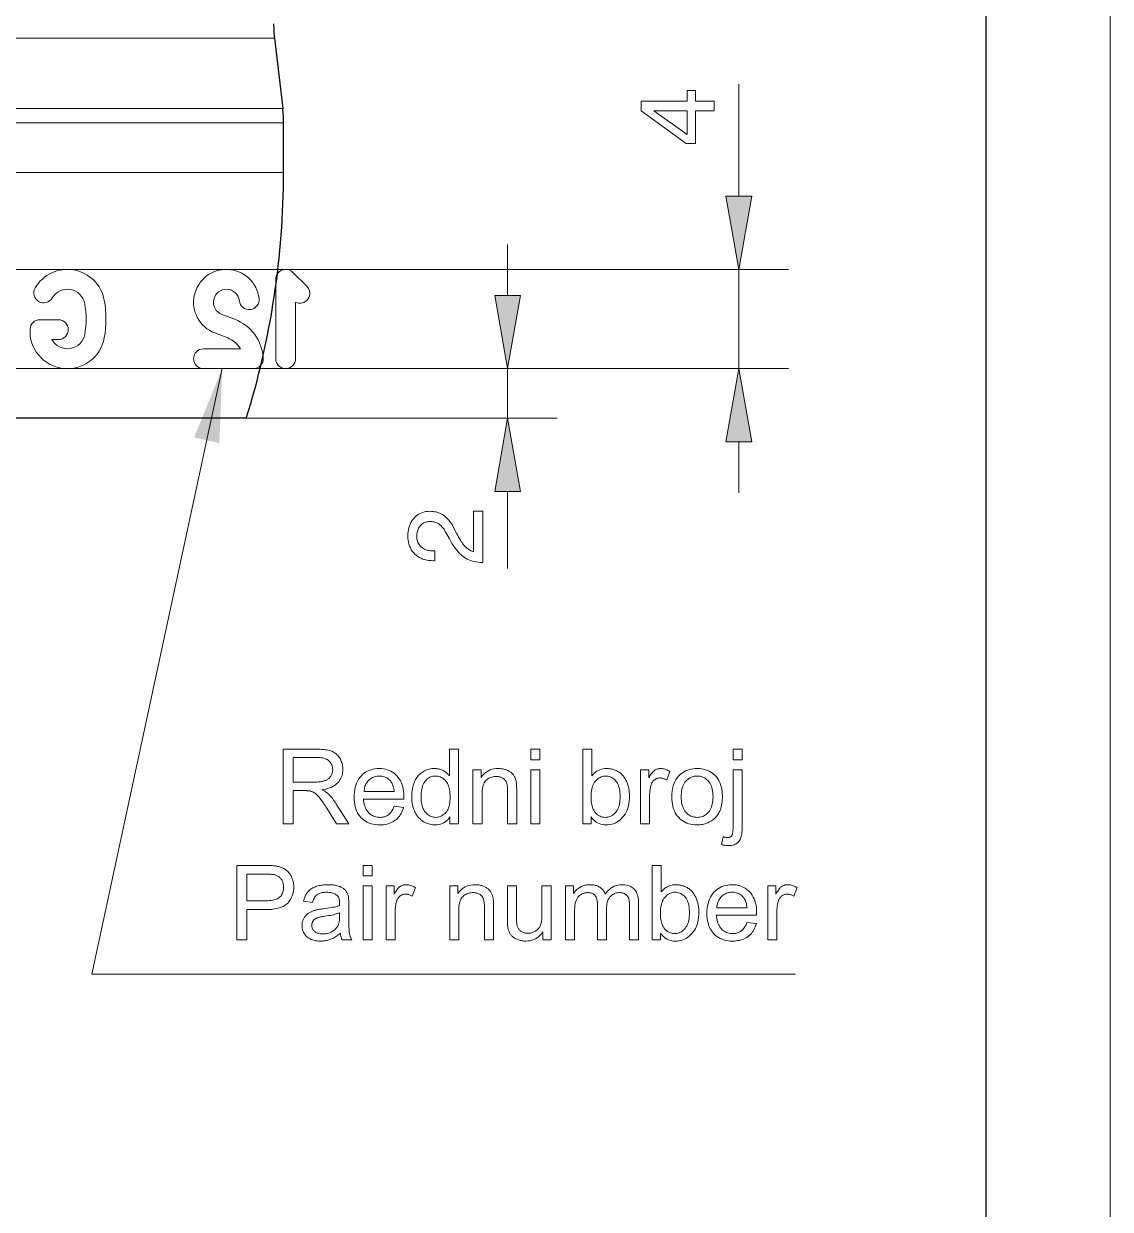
# Model space of a CAD drawing. Extents: x -99 to 297, y 0 to 420.
# Drawn here: x 253.23 to 297, y 100.71 to 148.48 of the extents above; entities that cross this region are included whole.
import ezdxf

# ---------------------------------------------------------------- set-up
doc = ezdxf.new("R2010")
doc.units = 0

msp = doc.modelspace()

# ---------------------------------------------------------------- linework, layer by layer
at = {"color": 7, "lineweight": 13}
for p, q in [((297, 0), (297, 420)), ((259.23, 147.903), (196.267, 147.903)), ((259.521, 145.066), (195.935, 145.066)), ((259.551, 144.485), (195.901, 144.485)), ((259.551, 142.485), (195.901, 142.485)), ((203.452, 138.585), (266.116, 138.585)), ((194.594, 134.585), (266.186, 134.585))]:
    msp.add_line(p, q, dxfattribs=at)
at = {"color": 7, "lineweight": 30}
for p, q in [((292, 5), (292, 415)), ((262.201, 132.585), (197.401, 132.585))]:
    msp.add_line(p, q, dxfattribs=at)
at = {"color": 7, "lineweight": 13, "ltscale": 0.102628}
msp.add_line((263.335, 147.903), (259.23, 147.903), dxfattribs=at)
at = {"color": 7, "lineweight": 30, "ltscale": 0.071415}
msp.add_line((263.335, 147.903), (263.667, 145.066), dxfattribs=at)
at = {"color": 5, "lineweight": 13, "ltscale": 0.112587}
msp.add_line((282.04, 141.539), (282.04, 146.043), dxfattribs=at)
at = {"color": 7, "lineweight": 13, "ltscale": 0.103645}
msp.add_line((263.667, 145.066), (259.521, 145.066), dxfattribs=at)
at = {"color": 7, "lineweight": 13, "ltscale": 0.103748}
for p, q in [((263.701, 144.485), (259.551, 144.485)), ((263.701, 142.485), (259.551, 142.485))]:
    msp.add_line(p, q, dxfattribs=at)
at = {"color": 7, "lineweight": 30, "ltscale": 0.05}
msp.add_line((263.701, 142.485), (263.701, 144.485), dxfattribs=at)
at = {"color": 5, "lineweight": 13, "ltscale": 0.051139}
for p, q in [((272.727, 137.539), (272.727, 139.585)), ((282.04, 129.585), (282.04, 131.63))]:
    msp.add_line(p, q, dxfattribs=at)
at = {"color": 5, "lineweight": 13, "ltscale": 0.448108}
msp.add_line((266.116, 138.585), (284.04, 138.585), dxfattribs=at)
at = {"color": 5, "lineweight": 13, "ltscale": 0.1}
msp.add_line((282.04, 134.585), (282.04, 138.585), dxfattribs=at)
at = {"color": 7, "lineweight": 13, "ltscale": 0.08}
msp.add_line((263.384, 134.985), (263.384, 138.185), dxfattribs=at)
at = {"color": 7, "lineweight": 13, "ltscale": 0.020099}
msp.add_line((264.065, 138.469), (264.637, 137.905), dxfattribs=at)
at = {"color": 7, "lineweight": 13, "ltscale": 0.056863}
msp.add_line((264.184, 134.985), (264.184, 137.259), dxfattribs=at)
at = {"color": 7, "lineweight": 13, "ltscale": 0.013963}
msp.add_line((261.736, 136.574), (261.214, 136.773), dxfattribs=at)
at = {"color": 7, "lineweight": 13, "ltscale": 0.018524}
msp.add_line((254.63, 136.557), (253.889, 136.557), dxfattribs=at)
at = {"color": 7, "lineweight": 13, "ltscale": 0.006456}
msp.add_line((254.63, 135.757), (254.371, 135.757), dxfattribs=at)
at = {"color": 7, "lineweight": 13, "ltscale": 0.013964}
msp.add_line((261.451, 135.826), (260.929, 136.025), dxfattribs=at)
at = {"color": 7, "lineweight": 13, "ltscale": 0.037096}
msp.add_line((261.961, 135.385), (260.477, 135.385), dxfattribs=at)
at = {"color": 7, "lineweight": 13, "ltscale": 0.050173}
msp.add_line((262.484, 134.585), (260.477, 134.585), dxfattribs=at)
at = {"color": 5, "lineweight": 13, "ltscale": 0.213532}
msp.add_line((266.186, 134.585), (274.727, 134.585), dxfattribs=at)
at = {"color": 5, "lineweight": 13, "ltscale": 0.446346}
msp.add_line((266.186, 134.585), (284.04, 134.585), dxfattribs=at)
at = {"color": 5, "lineweight": 13, "ltscale": 0.05}
msp.add_line((272.727, 132.585), (272.727, 134.585), dxfattribs=at)
at = {"color": 5, "lineweight": 13, "ltscale": 0.313155}
msp.add_line((262.201, 132.585), (274.727, 132.585), dxfattribs=at)
at = {"color": 5, "lineweight": 13, "ltscale": 0.077509}
msp.add_line((272.727, 126.53), (272.727, 129.63), dxfattribs=at)
at = {"color": 5, "lineweight": 13}
for points in [[(281.04, 144.98), (280.298, 144.98), (280.298, 143.662), (279.918, 143.662), (278.107, 144.976), (278.107, 145.368), (279.952, 145.368), (279.952, 145.796), (280.298, 145.796), (280.298, 145.368), (281.04, 145.368)], [(279.952, 144.025), (279.952, 144.98), (278.609, 144.98)], [(281.519, 141.539), (282.04, 138.585), (282.561, 141.539)], [(272.206, 137.539), (272.727, 134.585), (273.248, 137.539)], [(282.561, 131.63), (282.04, 134.585), (281.519, 131.63)], [(273.248, 129.63), (272.727, 132.585), (272.206, 129.63)], [(271.727, 126.777), (271.715, 126.777), (271.627, 126.779), (271.543, 126.785), (271.461, 126.795), (271.382, 126.81), (271.306, 126.828), (271.234, 126.851), (271.164, 126.878), (271.097, 126.909), (271.033, 126.944), (270.971, 126.983), (270.912, 127.028), (270.852, 127.079), (270.793, 127.137), (270.734, 127.202), (270.674, 127.273), (270.615, 127.351), (270.556, 127.436), (270.498, 127.527), (270.439, 127.625), (270.38, 127.729), (270.241, 127.985), (270.216, 128.029), (270.19, 128.071), (270.164, 128.111), (270.137, 128.148), (270.109, 128.183), (270.081, 128.215), (270.052, 128.245), (270.022, 128.273), (269.992, 128.297), (269.962, 128.32), (269.93, 128.34), (269.898, 128.358), (269.864, 128.373), (269.829, 128.387), (269.793, 128.399), (269.756, 128.408), (269.718, 128.416), (269.679, 128.421), (269.639, 128.424), (269.598, 128.425), (269.551, 128.424), (269.506, 128.419), (269.463, 128.41), (269.422, 128.399), (269.383, 128.384), (269.345, 128.366), (269.309, 128.345), (269.276, 128.321), (269.243, 128.293), (269.213, 128.262), (269.185, 128.228), (269.16, 128.192), (269.139, 128.154), (269.119, 128.113), (269.103, 128.071), (269.09, 128.026), (269.08, 127.979), (269.073, 127.929), (269.068, 127.878), (269.067, 127.824), (269.069, 127.771), (269.074, 127.72), (269.083, 127.671), (269.096, 127.625), (269.113, 127.581), (269.134, 127.539), (269.158, 127.5), (269.185, 127.463), (269.217, 127.428), (269.252, 127.395), (269.291, 127.365), (269.332, 127.339), (269.376, 127.315), (269.423, 127.295), (269.473, 127.277), (269.525, 127.263), (269.58, 127.252), (269.638, 127.244), (269.699, 127.24), (269.762, 127.238), (269.798, 127.238), (269.798, 126.846), (269.737, 126.846), (269.644, 126.849), (269.555, 126.857), (269.47, 126.87), (269.389, 126.889), (269.312, 126.914), (269.239, 126.943), (269.17, 126.978), (269.104, 127.019), (269.043, 127.065), (268.986, 127.116), (268.933, 127.172), (268.886, 127.232), (268.844, 127.295), (268.808, 127.363), (268.778, 127.434), (268.753, 127.509), (268.733, 127.588), (268.719, 127.67), (268.711, 127.757), (268.708, 127.847), (268.711, 127.934), (268.718, 128.018), (268.731, 128.098), (268.748, 128.175), (268.77, 128.248), (268.797, 128.318), (268.829, 128.384), (268.866, 128.447), (268.908, 128.507), (268.955, 128.563), (269.006, 128.615), (269.06, 128.662), (269.117, 128.702), (269.177, 128.738), (269.24, 128.768), (269.306, 128.793), (269.376, 128.812), (269.448, 128.825), (269.524, 128.834), (269.602, 128.836), (269.663, 128.835), (269.723, 128.83), (269.781, 128.822), (269.838, 128.811), (269.893, 128.796), (269.946, 128.779), (269.998, 128.758), (270.049, 128.734), (270.098, 128.706), (270.145, 128.676), (270.191, 128.642), (270.236, 128.605), (270.279, 128.565), (270.322, 128.521), (270.362, 128.474), (270.402, 128.423), (270.441, 128.369), (270.478, 128.312), (270.514, 128.251), (270.549, 128.187), (270.677, 127.934), (270.715, 127.864), (270.751, 127.798), (270.787, 127.736), (270.822, 127.678), (270.856, 127.624), (270.89, 127.575), (270.923, 127.529), (270.955, 127.487), (270.986, 127.45), (271.017, 127.416), (271.048, 127.386), (271.079, 127.358), (271.111, 127.332), (271.144, 127.308), (271.178, 127.286), (271.212, 127.266), (271.247, 127.249), (271.283, 127.233), (271.319, 127.22), (271.356, 127.209), (271.356, 128.836), (271.727, 128.836)]]:
    msp.add_lwpolyline(points, close=True, dxfattribs=at)
at = {"color": 7, "lineweight": 13}
msp.add_lwpolyline([(261.229, 134.589), (255.974, 110.18), (284.326, 110.18)], dxfattribs=at)
for points in [[(263.69, 116.25), (263.69, 119.25), (265.02, 119.25), (265.099, 119.249), (265.173, 119.247), (265.244, 119.243), (265.311, 119.237), (265.373, 119.23), (265.432, 119.221), (265.488, 119.211), (265.539, 119.199), (265.587, 119.185), (265.63, 119.169), (265.671, 119.152), (265.71, 119.132), (265.748, 119.11), (265.784, 119.085), (265.818, 119.058), (265.851, 119.028), (265.881, 118.996), (265.911, 118.961), (265.938, 118.924), (265.964, 118.884), (265.988, 118.843), (266.009, 118.8), (266.027, 118.757), (266.044, 118.713), (266.057, 118.669), (266.069, 118.623), (266.077, 118.576), (266.084, 118.529), (266.087, 118.481), (266.089, 118.432), (266.087, 118.369), (266.08, 118.308), (266.07, 118.249), (266.056, 118.192), (266.037, 118.138), (266.014, 118.085), (265.987, 118.034), (265.956, 117.985), (265.921, 117.938), (265.882, 117.893), (265.838, 117.851), (265.79, 117.812), (265.738, 117.776), (265.681, 117.744), (265.619, 117.714), (265.553, 117.688), (265.482, 117.665), (265.407, 117.645), (265.328, 117.629), (265.243, 117.615), (265.274, 117.6), (265.303, 117.585), (265.331, 117.57), (265.357, 117.555), (265.382, 117.54), (265.405, 117.525), (265.427, 117.51), (265.447, 117.495), (265.466, 117.481), (265.483, 117.466), (265.518, 117.433), (265.552, 117.399), (265.586, 117.363), (265.619, 117.325), (265.652, 117.286), (265.685, 117.246), (265.717, 117.203), (265.749, 117.159), (265.781, 117.114), (265.812, 117.067), (266.334, 116.25), (265.835, 116.25), (265.438, 116.874), (265.404, 116.927), (265.371, 116.977), (265.339, 117.025), (265.309, 117.07), (265.279, 117.113), (265.251, 117.153), (265.224, 117.19), (265.199, 117.225), (265.175, 117.258), (265.151, 117.288), (265.129, 117.316), (265.107, 117.342), (265.086, 117.366), (265.065, 117.389), (265.045, 117.41), (265.025, 117.429), (265.005, 117.446), (264.986, 117.462), (264.968, 117.476), (264.95, 117.488), (264.932, 117.499), (264.914, 117.51), (264.896, 117.52), (264.878, 117.529), (264.86, 117.537), (264.842, 117.545), (264.824, 117.551), (264.805, 117.558), (264.787, 117.563), (264.769, 117.568), (264.754, 117.571), (264.738, 117.573), (264.72, 117.575), (264.701, 117.577), (264.68, 117.579), (264.657, 117.58), (264.632, 117.581), (264.606, 117.582), (264.578, 117.582), (264.548, 117.582), (264.087, 117.582), (264.087, 116.25)], [(270.404, 116.25), (270.404, 116.524), (270.361, 116.463), (270.314, 116.408), (270.263, 116.36), (270.208, 116.318), (270.149, 116.282), (270.086, 116.253), (270.02, 116.23), (269.949, 116.214), (269.875, 116.204), (269.797, 116.201), (269.745, 116.203), (269.694, 116.207), (269.645, 116.214), (269.595, 116.224), (269.547, 116.237), (269.5, 116.253), (269.453, 116.271), (269.408, 116.293), (269.363, 116.317), (269.319, 116.344), (269.276, 116.374), (269.236, 116.406), (269.197, 116.441), (269.16, 116.477), (269.125, 116.516), (269.093, 116.557), (269.062, 116.601), (269.033, 116.646), (269.006, 116.694), (268.981, 116.744), (268.958, 116.797), (268.938, 116.85), (268.92, 116.905), (268.905, 116.962), (268.891, 117.02), (268.881, 117.08), (268.872, 117.142), (268.866, 117.204), (268.863, 117.269), (268.861, 117.335), (268.863, 117.399), (268.866, 117.463), (268.871, 117.525), (268.879, 117.585), (268.889, 117.645), (268.901, 117.704), (268.915, 117.761), (268.931, 117.817), (268.949, 117.872), (268.97, 117.925), (268.993, 117.977), (269.018, 118.026), (269.045, 118.073), (269.074, 118.117), (269.106, 118.159), (269.139, 118.199), (269.175, 118.236), (269.213, 118.27), (269.253, 118.302), (269.295, 118.331), (269.339, 118.358), (269.384, 118.382), (269.43, 118.403), (269.477, 118.422), (269.525, 118.437), (269.574, 118.45), (269.624, 118.46), (269.675, 118.467), (269.727, 118.471), (269.78, 118.473), (269.819, 118.472), (269.857, 118.469), (269.894, 118.465), (269.931, 118.459), (269.966, 118.452), (270.001, 118.443), (270.034, 118.432), (270.067, 118.42), (270.099, 118.405), (270.13, 118.39), (270.16, 118.373), (270.189, 118.355), (270.217, 118.336), (270.244, 118.315), (270.269, 118.294), (270.294, 118.272), (270.317, 118.249), (270.339, 118.225), (270.36, 118.2), (270.38, 118.174), (270.38, 119.25), (270.746, 119.25), (270.746, 116.25)], [(273.658, 118.827), (273.658, 119.25), (274.027, 119.25), (274.027, 118.827)], [(276.091, 116.25), (275.75, 116.25), (275.75, 119.25), (276.118, 119.25), (276.118, 118.18), (276.166, 118.236), (276.216, 118.285), (276.27, 118.329), (276.325, 118.367), (276.383, 118.399), (276.444, 118.426), (276.508, 118.446), (276.574, 118.461), (276.642, 118.47), (276.713, 118.473), (276.753, 118.472), (276.793, 118.469), (276.832, 118.465), (276.87, 118.46), (276.909, 118.452), (276.946, 118.444), (276.984, 118.433), (277.021, 118.421), (277.057, 118.407), (277.093, 118.392), (277.128, 118.375), (277.162, 118.357), (277.195, 118.337), (277.226, 118.317), (277.256, 118.295), (277.285, 118.271), (277.313, 118.247), (277.339, 118.221), (277.364, 118.193), (277.388, 118.165), (277.41, 118.135), (277.432, 118.104), (277.453, 118.071), (277.472, 118.038), (277.491, 118.003), (277.508, 117.967), (277.525, 117.93), (277.541, 117.892), (277.555, 117.852), (277.569, 117.812), (277.581, 117.77), (277.592, 117.728), (277.602, 117.685), (277.611, 117.642), (277.618, 117.598), (277.624, 117.553), (277.628, 117.508), (277.632, 117.463), (277.634, 117.416), (277.634, 117.37), (277.632, 117.26), (277.623, 117.156), (277.609, 117.057), (277.59, 116.963), (277.565, 116.874), (277.535, 116.791), (277.499, 116.712), (277.458, 116.638), (277.411, 116.57), (277.358, 116.506), (277.302, 116.448), (277.243, 116.396), (277.182, 116.351), (277.119, 116.311), (277.054, 116.277), (276.987, 116.25), (276.917, 116.229), (276.845, 116.213), (276.771, 116.204), (276.695, 116.201), (276.62, 116.204), (276.548, 116.214), (276.479, 116.23), (276.414, 116.253), (276.352, 116.281), (276.293, 116.317), (276.238, 116.359), (276.186, 116.407), (276.137, 116.461), (276.091, 116.522)], [(281.807, 118.823), (281.807, 119.25), (282.175, 119.25), (282.175, 118.823)], [(264.087, 117.926), (264.941, 117.926), (264.994, 117.927), (265.045, 117.928), (265.093, 117.931), (265.139, 117.935), (265.183, 117.94), (265.224, 117.946), (265.263, 117.954), (265.3, 117.962), (265.334, 117.972), (265.366, 117.983), (265.396, 117.994), (265.425, 118.008), (265.452, 118.022), (265.477, 118.038), (265.501, 118.056), (265.524, 118.074), (265.545, 118.094), (265.565, 118.116), (265.583, 118.139), (265.6, 118.163), (265.615, 118.188), (265.628, 118.213), (265.64, 118.239), (265.651, 118.265), (265.659, 118.292), (265.667, 118.319), (265.672, 118.346), (265.676, 118.374), (265.679, 118.403), (265.679, 118.432), (265.678, 118.473), (265.673, 118.514), (265.665, 118.553), (265.655, 118.59), (265.641, 118.626), (265.624, 118.66), (265.604, 118.693), (265.58, 118.724), (265.554, 118.753), (265.525, 118.782), (265.492, 118.808), (265.456, 118.831), (265.416, 118.852), (265.373, 118.869), (265.326, 118.884), (265.275, 118.897), (265.221, 118.906), (265.163, 118.913), (265.102, 118.917), (265.037, 118.919), (264.087, 118.919)], [(268.151, 116.95), (268.532, 116.903), (268.512, 116.838), (268.49, 116.776), (268.464, 116.716), (268.435, 116.66), (268.404, 116.607), (268.369, 116.557), (268.331, 116.509), (268.29, 116.465), (268.246, 116.424), (268.198, 116.385), (268.148, 116.35), (268.096, 116.319), (268.04, 116.291), (267.982, 116.267), (267.921, 116.247), (267.858, 116.231), (267.791, 116.218), (267.722, 116.208), (267.651, 116.203), (267.576, 116.201), (267.483, 116.204), (267.394, 116.213), (267.308, 116.228), (267.227, 116.248), (267.149, 116.275), (267.075, 116.307), (267.006, 116.345), (266.94, 116.389), (266.878, 116.439), (266.82, 116.495), (266.767, 116.556), (266.72, 116.622), (266.678, 116.692), (266.641, 116.768), (266.611, 116.848), (266.586, 116.932), (266.566, 117.022), (266.552, 117.116), (266.544, 117.215), (266.541, 117.318), (266.544, 117.426), (266.552, 117.528), (266.566, 117.625), (266.586, 117.718), (266.611, 117.805), (266.643, 117.888), (266.679, 117.966), (266.722, 118.039), (266.77, 118.107), (266.823, 118.17), (266.881, 118.227), (266.943, 118.279), (267.008, 118.324), (267.076, 118.364), (267.148, 118.397), (267.223, 118.424), (267.301, 118.445), (267.383, 118.461), (267.468, 118.47), (267.556, 118.473), (267.641, 118.47), (267.724, 118.461), (267.803, 118.446), (267.879, 118.425), (267.952, 118.398), (268.021, 118.366), (268.088, 118.327), (268.151, 118.283), (268.211, 118.232), (268.268, 118.176), (268.321, 118.114), (268.367, 118.048), (268.409, 117.976), (268.445, 117.9), (268.475, 117.819), (268.5, 117.733), (268.519, 117.642), (268.533, 117.547), (268.542, 117.446), (268.544, 117.341), (268.544, 117.334), (268.544, 117.327), (268.544, 117.318), (268.544, 117.31), (268.544, 117.3), (268.544, 117.29), (268.543, 117.279), (268.543, 117.268), (268.543, 117.256), (268.542, 117.243), (266.922, 117.243), (266.927, 117.173), (266.936, 117.106), (266.948, 117.043), (266.964, 116.983), (266.982, 116.927), (267.004, 116.873), (267.029, 116.824), (267.058, 116.777), (267.089, 116.734), (267.124, 116.694), (267.161, 116.658), (267.201, 116.626), (267.241, 116.597), (267.284, 116.573), (267.329, 116.552), (267.375, 116.534), (267.423, 116.521), (267.473, 116.512), (267.525, 116.506), (267.578, 116.504), (267.618, 116.505), (267.657, 116.508), (267.695, 116.514), (267.731, 116.521), (267.766, 116.531), (267.8, 116.542), (267.833, 116.556), (267.865, 116.572), (267.895, 116.59), (267.924, 116.61), (267.952, 116.633), (267.979, 116.658), (268.005, 116.686), (268.029, 116.716), (268.053, 116.749), (268.075, 116.784), (268.096, 116.822), (268.115, 116.862), (268.134, 116.905)], [(266.942, 117.546), (268.155, 117.546), (268.15, 117.599), (268.142, 117.65), (268.133, 117.698), (268.121, 117.743), (268.108, 117.786), (268.094, 117.825), (268.077, 117.862), (268.059, 117.897), (268.038, 117.928), (268.016, 117.957), (267.98, 117.997), (267.942, 118.034), (267.901, 118.065), (267.859, 118.093), (267.814, 118.117), (267.768, 118.136), (267.719, 118.151), (267.668, 118.161), (267.615, 118.168), (267.56, 118.17), (267.51, 118.168), (267.462, 118.163), (267.415, 118.154), (267.37, 118.143), (267.326, 118.127), (267.285, 118.109), (267.244, 118.087), (267.206, 118.061), (267.169, 118.032), (267.133, 118), (267.1, 117.965), (267.07, 117.927), (267.043, 117.888), (267.02, 117.846), (266.999, 117.801), (266.981, 117.755), (266.967, 117.706), (266.956, 117.655), (266.947, 117.601)], [(269.24, 117.335), (269.242, 117.253), (269.247, 117.176), (269.256, 117.103), (269.268, 117.035), (269.284, 116.97), (269.303, 116.91), (269.326, 116.854), (269.353, 116.802), (269.383, 116.754), (269.416, 116.711), (269.452, 116.671), (269.489, 116.636), (269.527, 116.605), (269.567, 116.578), (269.608, 116.556), (269.65, 116.537), (269.694, 116.523), (269.738, 116.512), (269.784, 116.506), (269.831, 116.504), (269.879, 116.506), (269.925, 116.512), (269.97, 116.522), (270.013, 116.536), (270.055, 116.553), (270.095, 116.575), (270.134, 116.601), (270.171, 116.63), (270.207, 116.664), (270.242, 116.701), (270.274, 116.743), (270.303, 116.789), (270.328, 116.839), (270.35, 116.893), (270.368, 116.951), (270.384, 117.013), (270.395, 117.08), (270.404, 117.15), (270.409, 117.225), (270.411, 117.304), (270.409, 117.391), (270.404, 117.473), (270.395, 117.55), (270.383, 117.623), (270.368, 117.691), (270.349, 117.754), (270.326, 117.812), (270.301, 117.866), (270.271, 117.915), (270.239, 117.959), (270.204, 117.999), (270.167, 118.034), (270.128, 118.065), (270.088, 118.093), (270.047, 118.116), (270.004, 118.134), (269.959, 118.149), (269.913, 118.159), (269.865, 118.166), (269.815, 118.168), (269.767, 118.166), (269.72, 118.16), (269.675, 118.15), (269.632, 118.136), (269.59, 118.118), (269.55, 118.096), (269.511, 118.069), (269.474, 118.039), (269.439, 118.005), (269.405, 117.967), (269.374, 117.925), (269.345, 117.878), (269.321, 117.826), (269.299, 117.77), (269.281, 117.709), (269.266, 117.643), (269.255, 117.573), (269.247, 117.498), (269.242, 117.419)], [(271.325, 116.25), (271.325, 118.424), (271.657, 118.424), (271.657, 118.115), (271.707, 118.183), (271.761, 118.243), (271.82, 118.297), (271.882, 118.344), (271.949, 118.383), (272.021, 118.415), (272.096, 118.44), (272.176, 118.458), (272.26, 118.469), (272.349, 118.473), (272.388, 118.472), (272.426, 118.47), (272.464, 118.466), (272.501, 118.461), (272.537, 118.455), (272.573, 118.447), (272.608, 118.438), (272.643, 118.427), (272.676, 118.415), (272.71, 118.402), (272.742, 118.387), (272.772, 118.372), (272.801, 118.356), (272.828, 118.339), (272.854, 118.32), (272.878, 118.301), (272.9, 118.282), (272.92, 118.261), (272.939, 118.239), (272.956, 118.217), (272.972, 118.193), (272.987, 118.169), (273.001, 118.144), (273.014, 118.118), (273.026, 118.091), (273.037, 118.064), (273.047, 118.035), (273.056, 118.006), (273.064, 117.976), (273.071, 117.945), (273.075, 117.923), (273.078, 117.898), (273.081, 117.869), (273.084, 117.838), (273.086, 117.804), (273.088, 117.767), (273.09, 117.726), (273.091, 117.683), (273.091, 117.636), (273.091, 117.587), (273.091, 116.25), (272.723, 116.25), (272.723, 117.572), (272.723, 117.616), (272.721, 117.658), (272.719, 117.697), (272.716, 117.734), (272.712, 117.769), (272.708, 117.801), (272.702, 117.832), (272.696, 117.86), (272.688, 117.885), (272.68, 117.909), (272.671, 117.931), (272.66, 117.952), (272.648, 117.972), (272.635, 117.991), (272.62, 118.009), (272.605, 118.026), (272.587, 118.043), (272.569, 118.058), (272.549, 118.073), (272.528, 118.087), (272.505, 118.1), (272.482, 118.111), (272.458, 118.121), (272.434, 118.129), (272.409, 118.137), (272.383, 118.143), (272.356, 118.147), (272.328, 118.151), (272.3, 118.153), (272.271, 118.153), (272.224, 118.152), (272.179, 118.147), (272.135, 118.14), (272.093, 118.129), (272.052, 118.116), (272.012, 118.1), (271.973, 118.08), (271.935, 118.058), (271.899, 118.032), (271.865, 118.004), (271.832, 117.971), (271.803, 117.934), (271.777, 117.89), (271.755, 117.842), (271.736, 117.788), (271.721, 117.728), (271.709, 117.663), (271.701, 117.593), (271.695, 117.518), (271.694, 117.437), (271.694, 116.25)], [(273.658, 116.25), (273.658, 118.424), (274.027, 118.424), (274.027, 116.25)], [(276.087, 117.353), (276.088, 117.277), (276.092, 117.206), (276.097, 117.138), (276.104, 117.075), (276.114, 117.017), (276.126, 116.962), (276.139, 116.912), (276.155, 116.867), (276.173, 116.825), (276.194, 116.788), (276.23, 116.734), (276.268, 116.686), (276.309, 116.643), (276.352, 116.606), (276.398, 116.575), (276.447, 116.55), (276.497, 116.53), (276.551, 116.515), (276.606, 116.507), (276.664, 116.504), (276.712, 116.506), (276.758, 116.512), (276.803, 116.523), (276.847, 116.538), (276.889, 116.556), (276.931, 116.58), (276.97, 116.607), (277.009, 116.638), (277.046, 116.674), (277.082, 116.714), (277.115, 116.758), (277.145, 116.806), (277.172, 116.858), (277.194, 116.914), (277.214, 116.975), (277.23, 117.039), (277.242, 117.108), (277.251, 117.181), (277.256, 117.258), (277.258, 117.339), (277.256, 117.422), (277.251, 117.5), (277.243, 117.574), (277.231, 117.644), (277.216, 117.709), (277.197, 117.769), (277.175, 117.826), (277.15, 117.877), (277.121, 117.924), (277.089, 117.967), (277.055, 118.006), (277.019, 118.04), (276.981, 118.07), (276.943, 118.097), (276.902, 118.119), (276.861, 118.137), (276.818, 118.152), (276.774, 118.162), (276.728, 118.168), (276.681, 118.17), (276.633, 118.168), (276.587, 118.161), (276.542, 118.151), (276.498, 118.136), (276.456, 118.117), (276.415, 118.094), (276.375, 118.067), (276.336, 118.036), (276.299, 118), (276.263, 117.96), (276.23, 117.916), (276.2, 117.869), (276.174, 117.817), (276.151, 117.762), (276.131, 117.703), (276.115, 117.641), (276.103, 117.575), (276.094, 117.505), (276.089, 117.431)], [(278.078, 116.25), (278.078, 118.424), (278.41, 118.424), (278.41, 118.094), (278.435, 118.139), (278.46, 118.18), (278.484, 118.219), (278.508, 118.254), (278.532, 118.286), (278.555, 118.315), (278.578, 118.341), (278.6, 118.363), (278.623, 118.383), (278.644, 118.399), (278.666, 118.413), (278.688, 118.425), (278.711, 118.437), (278.734, 118.446), (278.757, 118.454), (278.781, 118.461), (278.805, 118.466), (278.83, 118.47), (278.855, 118.472), (278.881, 118.473), (278.918, 118.471), (278.955, 118.468), (278.993, 118.462), (279.031, 118.454), (279.068, 118.443), (279.106, 118.43), (279.144, 118.414), (279.182, 118.397), (279.221, 118.376), (279.259, 118.354), (279.132, 118.012), (279.105, 118.027), (279.078, 118.041), (279.051, 118.053), (279.024, 118.063), (278.997, 118.072), (278.97, 118.079), (278.943, 118.085), (278.916, 118.089), (278.889, 118.091), (278.862, 118.092), (278.838, 118.091), (278.815, 118.089), (278.792, 118.085), (278.77, 118.08), (278.748, 118.074), (278.726, 118.066), (278.705, 118.056), (278.685, 118.045), (278.665, 118.033), (278.645, 118.019), (278.627, 118.004), (278.609, 117.988), (278.593, 117.971), (278.577, 117.952), (278.563, 117.933), (278.55, 117.912), (278.538, 117.89), (278.527, 117.867), (278.517, 117.843), (278.508, 117.818), (278.496, 117.778), (278.486, 117.738), (278.477, 117.697), (278.469, 117.655), (278.462, 117.612), (278.457, 117.569), (278.452, 117.525), (278.449, 117.48), (278.447, 117.434), (278.447, 117.388), (278.447, 116.25)], [(279.341, 117.337), (279.344, 117.454), (279.354, 117.566), (279.371, 117.671), (279.395, 117.77), (279.425, 117.862), (279.462, 117.949), (279.505, 118.029), (279.556, 118.102), (279.613, 118.17), (279.677, 118.231), (279.734, 118.277), (279.794, 118.318), (279.856, 118.354), (279.921, 118.386), (279.988, 118.412), (280.057, 118.434), (280.129, 118.451), (280.204, 118.463), (280.281, 118.47), (280.36, 118.473), (280.448, 118.47), (280.533, 118.461), (280.614, 118.446), (280.692, 118.426), (280.767, 118.399), (280.839, 118.367), (280.907, 118.329), (280.972, 118.285), (281.034, 118.235), (281.093, 118.179), (281.147, 118.118), (281.195, 118.053), (281.238, 117.983), (281.275, 117.908), (281.306, 117.829), (281.332, 117.746), (281.352, 117.658), (281.366, 117.566), (281.374, 117.469), (281.377, 117.368), (281.376, 117.285), (281.372, 117.207), (281.366, 117.132), (281.357, 117.061), (281.346, 116.993), (281.332, 116.929), (281.316, 116.868), (281.297, 116.811), (281.275, 116.757), (281.251, 116.708), (281.225, 116.661), (281.196, 116.616), (281.165, 116.573), (281.132, 116.532), (281.097, 116.494), (281.059, 116.458), (281.019, 116.424), (280.977, 116.392), (280.932, 116.362), (280.885, 116.334), (280.836, 116.309), (280.787, 116.286), (280.737, 116.266), (280.686, 116.249), (280.634, 116.234), (280.581, 116.222), (280.527, 116.213), (280.472, 116.206), (280.417, 116.202), (280.36, 116.201), (280.271, 116.204), (280.185, 116.213), (280.102, 116.227), (280.023, 116.248), (279.948, 116.274), (279.875, 116.306), (279.807, 116.345), (279.742, 116.388), (279.68, 116.438), (279.622, 116.494), (279.569, 116.555), (279.521, 116.621), (279.479, 116.693), (279.442, 116.769), (279.411, 116.851), (279.386, 116.938), (279.366, 117.03), (279.352, 117.127), (279.344, 117.229)], [(279.72, 117.337), (279.721, 117.255), (279.727, 117.178), (279.736, 117.105), (279.749, 117.036), (279.765, 116.972), (279.785, 116.911), (279.809, 116.855), (279.836, 116.803), (279.867, 116.755), (279.902, 116.712), (279.939, 116.672), (279.978, 116.637), (280.019, 116.606), (280.062, 116.579), (280.107, 116.556), (280.154, 116.537), (280.203, 116.523), (280.253, 116.512), (280.306, 116.506), (280.36, 116.504), (280.414, 116.506), (280.466, 116.512), (280.516, 116.523), (280.565, 116.537), (280.611, 116.556), (280.656, 116.579), (280.699, 116.606), (280.74, 116.638), (280.779, 116.673), (280.816, 116.713), (280.851, 116.757), (280.882, 116.805), (280.909, 116.858), (280.933, 116.915), (280.953, 116.976), (280.969, 117.042), (280.982, 117.112), (280.991, 117.187), (280.997, 117.266), (280.999, 117.349), (280.997, 117.428), (280.991, 117.503), (280.982, 117.573), (280.969, 117.64), (280.953, 117.703), (280.933, 117.763), (280.909, 117.818), (280.881, 117.869), (280.85, 117.917), (280.815, 117.96), (280.778, 117.999), (280.739, 118.035), (280.698, 118.066), (280.655, 118.093), (280.61, 118.116), (280.564, 118.134), (280.515, 118.149), (280.465, 118.159), (280.414, 118.166), (280.36, 118.168), (280.306, 118.166), (280.253, 118.159), (280.203, 118.149), (280.154, 118.135), (280.107, 118.116), (280.062, 118.093), (280.019, 118.066), (279.978, 118.035), (279.939, 118), (279.902, 117.961), (279.867, 117.918), (279.836, 117.87), (279.809, 117.818), (279.785, 117.762), (279.765, 117.702), (279.749, 117.637), (279.736, 117.568), (279.727, 117.495), (279.721, 117.418)], [(281.34, 115.407), (281.41, 115.72), (281.432, 115.715), (281.452, 115.71), (281.472, 115.706), (281.491, 115.702), (281.509, 115.699), (281.526, 115.696), (281.542, 115.694), (281.557, 115.693), (281.571, 115.692), (281.584, 115.692), (281.606, 115.692), (281.627, 115.695), (281.646, 115.698), (281.665, 115.704), (281.682, 115.71), (281.698, 115.718), (281.713, 115.728), (281.727, 115.739), (281.74, 115.752), (281.752, 115.766), (281.762, 115.783), (281.772, 115.805), (281.78, 115.831), (281.787, 115.862), (281.793, 115.897), (281.798, 115.937), (281.802, 115.981), (281.805, 116.029), (281.806, 116.082), (281.807, 116.14), (281.807, 118.424), (282.175, 118.424), (282.175, 116.132), (282.174, 116.054), (282.171, 115.981), (282.166, 115.913), (282.159, 115.85), (282.149, 115.791), (282.138, 115.738), (282.124, 115.689), (282.108, 115.646), (282.091, 115.607), (282.071, 115.573), (282.043, 115.534), (282.011, 115.499), (281.975, 115.469), (281.936, 115.442), (281.894, 115.419), (281.848, 115.401), (281.798, 115.387), (281.745, 115.376), (281.689, 115.37), (281.629, 115.368), (281.599, 115.369), (281.57, 115.37), (281.54, 115.372), (281.511, 115.374), (281.482, 115.378), (281.453, 115.382), (281.425, 115.387), (281.396, 115.393), (281.368, 115.4)], [(261.822, 111.568), (261.822, 114.568), (262.954, 114.568), (263.012, 114.568), (263.067, 114.567), (263.12, 114.566), (263.17, 114.564), (263.217, 114.561), (263.261, 114.558), (263.303, 114.554), (263.341, 114.55), (263.377, 114.545), (263.41, 114.539), (263.453, 114.531), (263.495, 114.522), (263.536, 114.511), (263.575, 114.499), (263.613, 114.486), (263.649, 114.471), (263.684, 114.455), (263.718, 114.438), (263.75, 114.419), (263.78, 114.399), (263.81, 114.378), (263.838, 114.355), (263.865, 114.33), (263.891, 114.303), (263.915, 114.275), (263.939, 114.245), (263.961, 114.214), (263.982, 114.181), (264.002, 114.146), (264.021, 114.11), (264.038, 114.072), (264.054, 114.034), (264.067, 113.995), (264.079, 113.955), (264.089, 113.914), (264.097, 113.873), (264.104, 113.831), (264.108, 113.788), (264.111, 113.745), (264.112, 113.7), (264.109, 113.625), (264.102, 113.552), (264.09, 113.481), (264.073, 113.413), (264.051, 113.347), (264.024, 113.284), (263.992, 113.222), (263.956, 113.163), (263.915, 113.107), (263.868, 113.053), (263.816, 113.002), (263.755, 112.957), (263.687, 112.918), (263.611, 112.883), (263.527, 112.854), (263.435, 112.83), (263.335, 112.812), (263.227, 112.798), (263.112, 112.79), (262.988, 112.788), (262.219, 112.788), (262.219, 111.568)], [(262.219, 113.142), (262.995, 113.142), (263.069, 113.143), (263.139, 113.148), (263.205, 113.155), (263.267, 113.165), (263.323, 113.178), (263.376, 113.193), (263.424, 113.212), (263.467, 113.233), (263.506, 113.258), (263.541, 113.285), (263.572, 113.315), (263.599, 113.347), (263.623, 113.381), (263.644, 113.418), (263.662, 113.457), (263.677, 113.499), (263.688, 113.543), (263.696, 113.589), (263.701, 113.637), (263.703, 113.688), (263.702, 113.725), (263.699, 113.761), (263.694, 113.796), (263.687, 113.83), (263.679, 113.863), (263.668, 113.895), (263.656, 113.925), (263.642, 113.955), (263.625, 113.983), (263.607, 114.01), (263.588, 114.036), (263.567, 114.06), (263.545, 114.083), (263.522, 114.103), (263.497, 114.122), (263.471, 114.139), (263.445, 114.154), (263.417, 114.167), (263.387, 114.178), (263.357, 114.187), (263.335, 114.193), (263.31, 114.197), (263.281, 114.201), (263.249, 114.205), (263.214, 114.207), (263.175, 114.21), (263.133, 114.212), (263.088, 114.213), (263.039, 114.214), (262.986, 114.214), (262.219, 114.214)], [(266.903, 114.145), (266.903, 114.568), (267.271, 114.568), (267.271, 114.145)], [(278.885, 111.568), (278.543, 111.568), (278.543, 114.568), (278.911, 114.568), (278.911, 113.498), (278.959, 113.553), (279.01, 113.603), (279.063, 113.647), (279.119, 113.685), (279.177, 113.717), (279.238, 113.744), (279.301, 113.764), (279.367, 113.779), (279.436, 113.788), (279.507, 113.79), (279.547, 113.79), (279.586, 113.787), (279.625, 113.783), (279.664, 113.778), (279.702, 113.77), (279.74, 113.761), (279.777, 113.751), (279.814, 113.739), (279.85, 113.725), (279.886, 113.71), (279.922, 113.693), (279.955, 113.675), (279.988, 113.655), (280.019, 113.635), (280.05, 113.612), (280.078, 113.589), (280.106, 113.564), (280.132, 113.538), (280.157, 113.511), (280.181, 113.483), (280.204, 113.453), (280.225, 113.422), (280.246, 113.389), (280.266, 113.356), (280.284, 113.321), (280.302, 113.285), (280.318, 113.248), (280.334, 113.21), (280.349, 113.17), (280.362, 113.13), (280.375, 113.088), (280.386, 113.046), (280.396, 113.003), (280.404, 112.96), (280.411, 112.916), (280.417, 112.871), (280.422, 112.826), (280.425, 112.78), (280.427, 112.734), (280.428, 112.687), (280.425, 112.578), (280.417, 112.474), (280.403, 112.375), (280.383, 112.281), (280.359, 112.192), (280.328, 112.108), (280.292, 112.03), (280.251, 111.956), (280.204, 111.887), (280.151, 111.824), (280.095, 111.766), (280.036, 111.714), (279.976, 111.668), (279.913, 111.629), (279.848, 111.595), (279.78, 111.568), (279.71, 111.546), (279.639, 111.531), (279.565, 111.522), (279.488, 111.519), (279.413, 111.522), (279.341, 111.532), (279.272, 111.548), (279.207, 111.57), (279.145, 111.599), (279.086, 111.635), (279.031, 111.676), (278.979, 111.725), (278.93, 111.779), (278.885, 111.84)], [(265.988, 111.836), (265.948, 111.802), (265.907, 111.771), (265.867, 111.741), (265.827, 111.713), (265.788, 111.688), (265.748, 111.664), (265.709, 111.643), (265.671, 111.623), (265.632, 111.606), (265.594, 111.591), (265.556, 111.577), (265.518, 111.565), (265.478, 111.554), (265.439, 111.545), (265.398, 111.537), (265.357, 111.53), (265.316, 111.525), (265.274, 111.522), (265.231, 111.52), (265.188, 111.519), (265.118, 111.521), (265.052, 111.526), (264.988, 111.535), (264.928, 111.547), (264.872, 111.563), (264.818, 111.582), (264.768, 111.605), (264.721, 111.631), (264.678, 111.661), (264.638, 111.694), (264.601, 111.73), (264.569, 111.768), (264.54, 111.808), (264.515, 111.849), (264.493, 111.893), (264.476, 111.939), (264.463, 111.987), (264.453, 112.036), (264.447, 112.088), (264.445, 112.141), (264.446, 112.173), (264.448, 112.204), (264.452, 112.234), (264.457, 112.264), (264.464, 112.294), (264.472, 112.323), (264.481, 112.351), (264.492, 112.379), (264.504, 112.406), (264.518, 112.433), (264.533, 112.459), (264.549, 112.483), (264.566, 112.507), (264.583, 112.53), (264.602, 112.552), (264.621, 112.572), (264.642, 112.592), (264.663, 112.611), (264.685, 112.628), (264.708, 112.645), (264.732, 112.66), (264.757, 112.675), (264.782, 112.689), (264.807, 112.702), (264.833, 112.715), (264.86, 112.726), (264.888, 112.737), (264.916, 112.747), (264.944, 112.757), (264.973, 112.765), (264.996, 112.771), (265.021, 112.777), (265.048, 112.782), (265.078, 112.788), (265.109, 112.793), (265.143, 112.799), (265.179, 112.804), (265.218, 112.81), (265.258, 112.815), (265.301, 112.821), (265.388, 112.831), (265.47, 112.843), (265.547, 112.854), (265.62, 112.866), (265.688, 112.879), (265.751, 112.892), (265.81, 112.905), (265.864, 112.919), (265.913, 112.933), (265.958, 112.947), (265.958, 112.962), (265.958, 112.975), (265.959, 112.988), (265.959, 112.999), (265.959, 113.009), (265.959, 113.018), (265.96, 113.026), (265.96, 113.033), (265.96, 113.039), (265.96, 113.044), (265.959, 113.087), (265.956, 113.128), (265.95, 113.167), (265.943, 113.202), (265.934, 113.235), (265.922, 113.266), (265.909, 113.294), (265.893, 113.319), (265.875, 113.341), (265.855, 113.361), (265.826, 113.384), (265.793, 113.406), (265.758, 113.424), (265.72, 113.441), (265.68, 113.454), (265.637, 113.466), (265.59, 113.474), (265.542, 113.481), (265.49, 113.484), (265.436, 113.486), (265.385, 113.485), (265.337, 113.482), (265.292, 113.477), (265.25, 113.471), (265.21, 113.463), (265.173, 113.453), (265.139, 113.441), (265.107, 113.427), (265.078, 113.412), (265.052, 113.395), (265.028, 113.375), (265.005, 113.352), (264.984, 113.327), (264.963, 113.299), (264.944, 113.268), (264.927, 113.235), (264.91, 113.198), (264.895, 113.159), (264.882, 113.117), (264.869, 113.072), (264.509, 113.121), (264.519, 113.167), (264.531, 113.21), (264.544, 113.252), (264.558, 113.292), (264.574, 113.33), (264.591, 113.367), (264.609, 113.401), (264.628, 113.434), (264.649, 113.465), (264.671, 113.495), (264.694, 113.523), (264.72, 113.549), (264.747, 113.574), (264.777, 113.598), (264.808, 113.621), (264.842, 113.642), (264.877, 113.662), (264.915, 113.68), (264.954, 113.698), (264.996, 113.714), (265.039, 113.728), (265.084, 113.741), (265.13, 113.753), (265.177, 113.763), (265.226, 113.771), (265.276, 113.778), (265.327, 113.784), (265.38, 113.787), (265.434, 113.79), (265.489, 113.79), (265.544, 113.79), (265.596, 113.788), (265.647, 113.785), (265.695, 113.78), (265.741, 113.774), (265.785, 113.767), (265.828, 113.758), (265.868, 113.749), (265.905, 113.737), (265.941, 113.725), (265.975, 113.712), (266.007, 113.697), (266.037, 113.683), (266.066, 113.667), (266.092, 113.651), (266.117, 113.634), (266.14, 113.617), (266.161, 113.599), (266.18, 113.58), (266.197, 113.56), (266.213, 113.54), (266.228, 113.518), (266.242, 113.496), (266.255, 113.473), (266.267, 113.448), (266.278, 113.422), (266.288, 113.396), (266.297, 113.368), (266.305, 113.339), (266.312, 113.31), (266.315, 113.289), (266.318, 113.266), (266.321, 113.239), (266.323, 113.21), (266.326, 113.178), (266.327, 113.142), (266.328, 113.104), (266.329, 113.062), (266.33, 113.017), (266.33, 112.97), (266.33, 112.479), (266.33, 112.38), (266.331, 112.288), (266.332, 112.205), (266.334, 112.128), (266.336, 112.06), (266.339, 111.998), (266.342, 111.945), (266.345, 111.899), (266.349, 111.86), (266.354, 111.829), (266.359, 111.802), (266.365, 111.775), (266.372, 111.748), (266.38, 111.722), (266.389, 111.696), (266.398, 111.67), (266.409, 111.644), (266.421, 111.618), (266.433, 111.593), (266.447, 111.568), (266.062, 111.568), (266.051, 111.591), (266.041, 111.616), (266.031, 111.64), (266.023, 111.666), (266.015, 111.692), (266.008, 111.72), (266.002, 111.748), (265.997, 111.776), (265.992, 111.806)], [(266.903, 111.568), (266.903, 113.741), (267.271, 113.741), (267.271, 111.568)], [(267.828, 111.568), (267.828, 113.741), (268.16, 113.741), (268.16, 113.412), (268.185, 113.457), (268.21, 113.498), (268.234, 113.536), (268.258, 113.572), (268.282, 113.604), (268.305, 113.633), (268.328, 113.658), (268.35, 113.681), (268.372, 113.701), (268.394, 113.717), (268.416, 113.731), (268.438, 113.743), (268.46, 113.754), (268.483, 113.764), (268.507, 113.772), (268.531, 113.779), (268.555, 113.784), (268.58, 113.788), (268.605, 113.79), (268.63, 113.79), (268.668, 113.789), (268.705, 113.786), (268.743, 113.78), (268.78, 113.771), (268.818, 113.761), (268.856, 113.748), (268.894, 113.732), (268.932, 113.715), (268.97, 113.694), (269.009, 113.672), (268.882, 113.33), (268.855, 113.345), (268.828, 113.359), (268.801, 113.371), (268.774, 113.381), (268.747, 113.39), (268.72, 113.397), (268.693, 113.403), (268.666, 113.407), (268.639, 113.409), (268.612, 113.41), (268.588, 113.409), (268.565, 113.407), (268.542, 113.403), (268.519, 113.398), (268.497, 113.392), (268.476, 113.384), (268.455, 113.374), (268.434, 113.363), (268.414, 113.351), (268.395, 113.337), (268.376, 113.322), (268.359, 113.306), (268.342, 113.289), (268.327, 113.27), (268.313, 113.25), (268.299, 113.23), (268.287, 113.208), (268.276, 113.185), (268.267, 113.161), (268.258, 113.136), (268.246, 113.096), (268.236, 113.056), (268.227, 113.014), (268.219, 112.973), (268.212, 112.93), (268.206, 112.887), (268.202, 112.843), (268.199, 112.798), (268.197, 112.752), (268.196, 112.706), (268.196, 111.568)], [(270.392, 111.568), (270.392, 113.741), (270.724, 113.741), (270.724, 113.432), (270.774, 113.5), (270.828, 113.561), (270.887, 113.615), (270.949, 113.662), (271.016, 113.701), (271.088, 113.733), (271.163, 113.758), (271.243, 113.776), (271.327, 113.787), (271.415, 113.79), (271.454, 113.79), (271.493, 113.788), (271.53, 113.784), (271.567, 113.779), (271.604, 113.773), (271.64, 113.765), (271.675, 113.756), (271.709, 113.745), (271.743, 113.733), (271.777, 113.72), (271.809, 113.705), (271.839, 113.69), (271.868, 113.674), (271.895, 113.656), (271.921, 113.638), (271.944, 113.619), (271.967, 113.599), (271.987, 113.579), (272.006, 113.557), (272.023, 113.535), (272.039, 113.511), (272.054, 113.487), (272.068, 113.462), (272.081, 113.436), (272.093, 113.409), (272.104, 113.382), (272.114, 113.353), (272.123, 113.324), (272.131, 113.294), (272.138, 113.263), (272.142, 113.241), (272.145, 113.215), (272.148, 113.187), (272.151, 113.156), (272.153, 113.122), (272.155, 113.084), (272.156, 113.044), (272.157, 113.001), (272.158, 112.954), (272.158, 112.904), (272.158, 111.568), (271.79, 111.568), (271.79, 112.89), (271.789, 112.934), (271.788, 112.976), (271.786, 113.015), (271.783, 113.052), (271.779, 113.087), (271.774, 113.119), (271.769, 113.15), (271.762, 113.178), (271.755, 113.203), (271.747, 113.227), (271.738, 113.249), (271.727, 113.27), (271.715, 113.29), (271.702, 113.309), (271.687, 113.327), (271.671, 113.344), (271.654, 113.361), (271.636, 113.376), (271.616, 113.391), (271.594, 113.405), (271.572, 113.417), (271.549, 113.429), (271.525, 113.439), (271.501, 113.447), (271.475, 113.455), (271.449, 113.461), (271.423, 113.465), (271.395, 113.469), (271.367, 113.471), (271.338, 113.471), (271.291, 113.47), (271.246, 113.465), (271.202, 113.458), (271.16, 113.447), (271.118, 113.434), (271.078, 113.417), (271.04, 113.398), (271.002, 113.376), (270.966, 113.35), (270.931, 113.322), (270.899, 113.289), (270.87, 113.251), (270.844, 113.208), (270.822, 113.159), (270.803, 113.105), (270.788, 113.046), (270.776, 112.981), (270.767, 112.911), (270.762, 112.836), (270.761, 112.755), (270.761, 111.568)], [(274.147, 111.568), (274.147, 111.887), (274.095, 111.817), (274.039, 111.755), (273.979, 111.699), (273.915, 111.652), (273.848, 111.611), (273.777, 111.578), (273.703, 111.552), (273.625, 111.534), (273.543, 111.523), (273.458, 111.519), (273.419, 111.52), (273.382, 111.522), (273.345, 111.526), (273.308, 111.531), (273.272, 111.537), (273.236, 111.546), (273.201, 111.555), (273.166, 111.566), (273.132, 111.579), (273.099, 111.593), (273.066, 111.608), (273.035, 111.624), (273.006, 111.64), (272.979, 111.658), (272.953, 111.676), (272.929, 111.695), (272.907, 111.714), (272.887, 111.735), (272.868, 111.756), (272.851, 111.778), (272.835, 111.801), (272.82, 111.824), (272.807, 111.849), (272.794, 111.875), (272.782, 111.902), (272.771, 111.93), (272.761, 111.959), (272.752, 111.988), (272.744, 112.019), (272.737, 112.051), (272.733, 112.074), (272.729, 112.1), (272.726, 112.128), (272.723, 112.158), (272.72, 112.191), (272.718, 112.227), (272.717, 112.265), (272.716, 112.306), (272.715, 112.349), (272.715, 112.395), (272.715, 113.741), (273.083, 113.741), (273.083, 112.536), (273.083, 112.48), (273.084, 112.428), (273.085, 112.38), (273.087, 112.335), (273.089, 112.295), (273.091, 112.258), (273.094, 112.224), (273.098, 112.195), (273.101, 112.169), (273.106, 112.147), (273.113, 112.119), (273.123, 112.092), (273.134, 112.066), (273.146, 112.041), (273.16, 112.018), (273.175, 111.995), (273.193, 111.974), (273.211, 111.955), (273.231, 111.936), (273.253, 111.919), (273.276, 111.903), (273.3, 111.889), (273.325, 111.877), (273.352, 111.866), (273.379, 111.857), (273.407, 111.849), (273.437, 111.844), (273.467, 111.84), (273.499, 111.837), (273.531, 111.836), (273.564, 111.837), (273.597, 111.84), (273.629, 111.844), (273.661, 111.85), (273.692, 111.857), (273.723, 111.867), (273.753, 111.878), (273.783, 111.891), (273.813, 111.905), (273.842, 111.921), (273.871, 111.939), (273.897, 111.958), (273.922, 111.978), (273.945, 111.999), (273.966, 112.021), (273.986, 112.045), (274.004, 112.07), (274.021, 112.096), (274.035, 112.124), (274.048, 112.152), (274.06, 112.183), (274.07, 112.216), (274.079, 112.252), (274.087, 112.291), (274.093, 112.332), (274.099, 112.375), (274.103, 112.422), (274.106, 112.471), (274.108, 112.523), (274.108, 112.577), (274.108, 113.741), (274.477, 113.741), (274.477, 111.568)], [(275.054, 111.568), (275.054, 113.741), (275.383, 113.741), (275.383, 113.436), (275.404, 113.468), (275.427, 113.498), (275.451, 113.527), (275.476, 113.554), (275.503, 113.58), (275.53, 113.606), (275.56, 113.629), (275.59, 113.652), (275.622, 113.673), (275.655, 113.693), (275.69, 113.712), (275.725, 113.728), (275.762, 113.743), (275.799, 113.755), (275.837, 113.766), (275.876, 113.775), (275.916, 113.782), (275.957, 113.787), (275.999, 113.79), (276.042, 113.79), (276.09, 113.789), (276.135, 113.786), (276.179, 113.781), (276.222, 113.774), (276.262, 113.765), (276.301, 113.754), (276.338, 113.741), (276.373, 113.726), (276.406, 113.709), (276.438, 113.69), (276.468, 113.669), (276.496, 113.647), (276.523, 113.623), (276.547, 113.597), (276.57, 113.57), (276.591, 113.541), (276.61, 113.511), (276.627, 113.479), (276.643, 113.445), (276.656, 113.41), (276.709, 113.482), (276.766, 113.547), (276.825, 113.604), (276.887, 113.653), (276.953, 113.695), (277.022, 113.73), (277.093, 113.756), (277.168, 113.775), (277.246, 113.787), (277.327, 113.79), (277.391, 113.789), (277.451, 113.783), (277.508, 113.774), (277.562, 113.762), (277.613, 113.746), (277.662, 113.726), (277.707, 113.703), (277.749, 113.676), (277.788, 113.645), (277.825, 113.611), (277.858, 113.574), (277.887, 113.532), (277.913, 113.487), (277.936, 113.437), (277.955, 113.384), (277.971, 113.327), (277.983, 113.266), (277.992, 113.201), (277.997, 113.132), (277.999, 113.06), (277.999, 111.568), (277.632, 111.568), (277.632, 112.937), (277.632, 112.98), (277.631, 113.021), (277.629, 113.059), (277.627, 113.094), (277.623, 113.127), (277.619, 113.158), (277.615, 113.186), (277.609, 113.212), (277.603, 113.235), (277.596, 113.255), (277.589, 113.274), (277.58, 113.293), (277.57, 113.31), (277.559, 113.327), (277.546, 113.343), (277.533, 113.358), (277.518, 113.373), (277.502, 113.387), (277.485, 113.4), (277.467, 113.412), (277.447, 113.423), (277.428, 113.433), (277.407, 113.442), (277.386, 113.45), (277.364, 113.456), (277.342, 113.462), (277.319, 113.466), (277.295, 113.469), (277.271, 113.471), (277.246, 113.471), (277.2, 113.47), (277.157, 113.465), (277.115, 113.458), (277.075, 113.447), (277.036, 113.433), (276.998, 113.416), (276.963, 113.397), (276.929, 113.374), (276.896, 113.348), (276.865, 113.319), (276.836, 113.286), (276.81, 113.25), (276.788, 113.211), (276.768, 113.168), (276.751, 113.121), (276.738, 113.07), (276.727, 113.016), (276.72, 112.958), (276.715, 112.896), (276.713, 112.831), (276.713, 111.568), (276.345, 111.568), (276.345, 112.98), (276.344, 113.028), (276.342, 113.073), (276.337, 113.116), (276.331, 113.157), (276.323, 113.195), (276.313, 113.231), (276.301, 113.264), (276.287, 113.294), (276.272, 113.323), (276.255, 113.348), (276.236, 113.372), (276.214, 113.393), (276.191, 113.411), (276.165, 113.427), (276.136, 113.441), (276.106, 113.452), (276.073, 113.46), (276.038, 113.466), (276, 113.47), (275.96, 113.471), (275.93, 113.47), (275.899, 113.468), (275.869, 113.464), (275.84, 113.458), (275.811, 113.451), (275.782, 113.442), (275.754, 113.431), (275.727, 113.419), (275.7, 113.405), (275.673, 113.389), (275.647, 113.372), (275.623, 113.354), (275.6, 113.333), (275.579, 113.312), (275.559, 113.289), (275.541, 113.264), (275.524, 113.238), (275.508, 113.21), (275.494, 113.181), (275.482, 113.15), (275.47, 113.117), (275.46, 113.081), (275.451, 113.043), (275.444, 113.002), (275.437, 112.958), (275.432, 112.911), (275.428, 112.861), (275.425, 112.809), (275.423, 112.754), (275.422, 112.696), (275.422, 111.568)], [(282.364, 112.268), (282.744, 112.221), (282.725, 112.156), (282.702, 112.093), (282.676, 112.034), (282.648, 111.978), (282.616, 111.925), (282.581, 111.874), (282.543, 111.827), (282.502, 111.783), (282.458, 111.742), (282.411, 111.703), (282.361, 111.668), (282.308, 111.637), (282.252, 111.609), (282.194, 111.585), (282.133, 111.565), (282.07, 111.548), (282.003, 111.536), (281.935, 111.526), (281.863, 111.521), (281.789, 111.519), (281.695, 111.522), (281.606, 111.531), (281.52, 111.545), (281.439, 111.566), (281.361, 111.592), (281.287, 111.625), (281.218, 111.663), (281.152, 111.707), (281.09, 111.757), (281.032, 111.813), (280.979, 111.874), (280.932, 111.94), (280.89, 112.01), (280.854, 112.085), (280.823, 112.165), (280.798, 112.25), (280.778, 112.34), (280.764, 112.434), (280.756, 112.533), (280.753, 112.636), (280.756, 112.744), (280.764, 112.846), (280.778, 112.943), (280.798, 113.036), (280.824, 113.123), (280.855, 113.206), (280.891, 113.284), (280.934, 113.357), (280.982, 113.425), (281.035, 113.488), (281.094, 113.545), (281.155, 113.597), (281.22, 113.642), (281.288, 113.681), (281.36, 113.715), (281.435, 113.742), (281.513, 113.763), (281.595, 113.778), (281.68, 113.787), (281.768, 113.79), (281.854, 113.788), (281.936, 113.779), (282.015, 113.764), (282.091, 113.743), (282.164, 113.716), (282.234, 113.684), (282.3, 113.645), (282.363, 113.601), (282.423, 113.55), (282.48, 113.494), (282.533, 113.432), (282.58, 113.365), (282.621, 113.294), (282.657, 113.218), (282.687, 113.137), (282.712, 113.051), (282.732, 112.96), (282.745, 112.864), (282.754, 112.764), (282.756, 112.659), (282.756, 112.652), (282.756, 112.644), (282.756, 112.636), (282.756, 112.627), (282.756, 112.618), (282.756, 112.608), (282.755, 112.597), (282.755, 112.585), (282.755, 112.573), (282.754, 112.561), (281.134, 112.561), (281.139, 112.491), (281.148, 112.424), (281.16, 112.361), (281.176, 112.301), (281.195, 112.244), (281.216, 112.191), (281.242, 112.141), (281.27, 112.095), (281.301, 112.052), (281.336, 112.012), (281.374, 111.976), (281.413, 111.944), (281.454, 111.915), (281.496, 111.89), (281.541, 111.869), (281.587, 111.852), (281.635, 111.839), (281.685, 111.829), (281.737, 111.824), (281.791, 111.822), (281.83, 111.823), (281.869, 111.826), (281.907, 111.831), (281.943, 111.839), (281.978, 111.848), (282.012, 111.86), (282.045, 111.874), (282.077, 111.89), (282.107, 111.908), (282.136, 111.928), (282.164, 111.951), (282.191, 111.976), (282.217, 112.004), (282.241, 112.034), (282.265, 112.066), (282.287, 112.102), (282.308, 112.139), (282.328, 112.18), (282.346, 112.223)], [(283.203, 111.568), (283.203, 113.741), (283.534, 113.741), (283.534, 113.412), (283.559, 113.457), (283.584, 113.498), (283.608, 113.536), (283.632, 113.572), (283.656, 113.604), (283.679, 113.633), (283.702, 113.658), (283.725, 113.681), (283.747, 113.701), (283.768, 113.717), (283.79, 113.731), (283.812, 113.743), (283.835, 113.754), (283.858, 113.764), (283.881, 113.772), (283.905, 113.779), (283.929, 113.784), (283.954, 113.788), (283.979, 113.79), (284.005, 113.79), (284.042, 113.789), (284.079, 113.786), (284.117, 113.78), (284.155, 113.771), (284.193, 113.761), (284.23, 113.748), (284.268, 113.732), (284.307, 113.715), (284.345, 113.694), (284.383, 113.672), (284.256, 113.33), (284.229, 113.345), (284.202, 113.359), (284.175, 113.371), (284.148, 113.381), (284.121, 113.39), (284.094, 113.397), (284.067, 113.403), (284.04, 113.407), (284.013, 113.409), (283.986, 113.41), (283.962, 113.409), (283.939, 113.407), (283.916, 113.403), (283.894, 113.398), (283.872, 113.392), (283.85, 113.384), (283.829, 113.374), (283.809, 113.363), (283.789, 113.351), (283.769, 113.337), (283.751, 113.322), (283.733, 113.306), (283.717, 113.289), (283.701, 113.27), (283.687, 113.25), (283.674, 113.23), (283.662, 113.208), (283.651, 113.185), (283.641, 113.161), (283.632, 113.136), (283.621, 113.096), (283.61, 113.056), (283.601, 113.014), (283.593, 112.973), (283.586, 112.93), (283.581, 112.887), (283.576, 112.843), (283.573, 112.798), (283.572, 112.752), (283.571, 112.706), (283.571, 111.568)], [(278.881, 112.671), (278.882, 112.595), (278.885, 112.523), (278.89, 112.456), (278.898, 112.393), (278.907, 112.334), (278.919, 112.28), (278.933, 112.23), (278.949, 112.185), (278.967, 112.143), (278.987, 112.106), (279.023, 112.052), (279.061, 112.004), (279.102, 111.961), (279.146, 111.924), (279.192, 111.893), (279.24, 111.867), (279.291, 111.847), (279.344, 111.833), (279.4, 111.825), (279.458, 111.822), (279.505, 111.824), (279.552, 111.83), (279.597, 111.841), (279.64, 111.855), (279.683, 111.874), (279.724, 111.897), (279.764, 111.925), (279.802, 111.956), (279.839, 111.992), (279.875, 112.032), (279.909, 112.076), (279.938, 112.124), (279.965, 112.176), (279.988, 112.232), (280.007, 112.293), (280.023, 112.357), (280.035, 112.426), (280.044, 112.499), (280.049, 112.576), (280.051, 112.657), (280.049, 112.74), (280.044, 112.818), (280.036, 112.892), (280.024, 112.962), (280.009, 113.027), (279.99, 113.087), (279.968, 113.143), (279.943, 113.195), (279.914, 113.242), (279.882, 113.285), (279.848, 113.324), (279.812, 113.358), (279.775, 113.388), (279.736, 113.415), (279.696, 113.437), (279.654, 113.455), (279.611, 113.469), (279.567, 113.48), (279.521, 113.486), (279.474, 113.488), (279.426, 113.486), (279.38, 113.479), (279.335, 113.469), (279.291, 113.454), (279.249, 113.435), (279.208, 113.412), (279.168, 113.385), (279.13, 113.353), (279.092, 113.318), (279.057, 113.278), (279.023, 113.234), (278.993, 113.186), (278.967, 113.135), (278.944, 113.08), (278.925, 113.021), (278.909, 112.959), (278.896, 112.892), (278.888, 112.822), (278.882, 112.749)], [(281.154, 112.863), (282.368, 112.863), (282.362, 112.917), (282.354, 112.968), (282.345, 113.016), (282.334, 113.061), (282.321, 113.103), (282.306, 113.143), (282.289, 113.18), (282.271, 113.214), (282.25, 113.246), (282.228, 113.275), (282.192, 113.315), (282.154, 113.351), (282.113, 113.383), (282.071, 113.411), (282.026, 113.434), (281.98, 113.454), (281.931, 113.468), (281.88, 113.479), (281.827, 113.485), (281.772, 113.488), (281.722, 113.486), (281.674, 113.481), (281.627, 113.472), (281.582, 113.46), (281.539, 113.445), (281.497, 113.426), (281.456, 113.404), (281.418, 113.379), (281.381, 113.35), (281.345, 113.318), (281.312, 113.283), (281.282, 113.245), (281.256, 113.206), (281.232, 113.164), (281.211, 113.119), (281.194, 113.073), (281.179, 113.024), (281.168, 112.973), (281.159, 112.919)], [(265.958, 112.659), (265.916, 112.643), (265.869, 112.627), (265.819, 112.612), (265.765, 112.597), (265.707, 112.583), (265.645, 112.569), (265.579, 112.556), (265.508, 112.544), (265.434, 112.531), (265.356, 112.52), (265.312, 112.513), (265.271, 112.506), (265.232, 112.499), (265.196, 112.492), (265.162, 112.485), (265.131, 112.477), (265.103, 112.47), (265.078, 112.462), (265.055, 112.454), (265.035, 112.446), (265.016, 112.437), (264.999, 112.428), (264.982, 112.418), (264.966, 112.407), (264.951, 112.396), (264.937, 112.383), (264.924, 112.37), (264.912, 112.356), (264.9, 112.342), (264.889, 112.326), (264.88, 112.31), (264.871, 112.294), (264.863, 112.277), (264.857, 112.26), (264.851, 112.243), (264.846, 112.225), (264.843, 112.207), (264.84, 112.189), (264.839, 112.17), (264.838, 112.151), (264.839, 112.122), (264.843, 112.094), (264.848, 112.067), (264.856, 112.041), (264.866, 112.016), (264.878, 111.992), (264.893, 111.969), (264.91, 111.947), (264.929, 111.926), (264.95, 111.906), (264.973, 111.887), (264.999, 111.87), (265.026, 111.856), (265.056, 111.843), (265.087, 111.832), (265.121, 111.823), (265.157, 111.816), (265.194, 111.811), (265.234, 111.809), (265.276, 111.808), (265.318, 111.808), (265.359, 111.811), (265.4, 111.816), (265.439, 111.822), (265.477, 111.831), (265.515, 111.841), (265.551, 111.853), (265.587, 111.867), (265.621, 111.883), (265.655, 111.901), (265.687, 111.92), (265.718, 111.941), (265.746, 111.963), (265.773, 111.986), (265.799, 112.011), (265.822, 112.037), (265.844, 112.065), (265.864, 112.094), (265.882, 112.124), (265.898, 112.155), (265.91, 112.182), (265.92, 112.21), (265.929, 112.241), (265.936, 112.274), (265.943, 112.31), (265.948, 112.348), (265.952, 112.388), (265.955, 112.431), (265.957, 112.476), (265.958, 112.524)]]:
    msp.add_lwpolyline(points, close=True, dxfattribs=at)
at = {"color": 7, "lineweight": 30}
for centre, radius, start, end in [((268.302, 148.485), 5.001, 180.0006, 186.6769), ((258.7, 144.485), 5.001, 0.0006, 6.6769), ((230.281, 142.485), 33.42, 342.7687, 360)]:
    msp.add_arc(centre, radius, start, end, dxfattribs=at)
at = {"color": 7, "lineweight": 13}
for centre, radius, start, end in [((254.995, 137.077), 1.508, 10.1845, 149.6553), ((261.4, 137.261), 1.323, 6.4074, 249.1141), ((263.784, 138.185), 0.4, 45.3984, 180), ((254.039, 137.636), 0.4, 149.6553, 329.6553), ((254.995, 137.077), 0.708, 10.1845, 149.6553), ((261.4, 137.261), 0.523, 6.4074, 249.1141), ((264.357, 137.62), 0.4, 244.4641, 45.3984), ((252.257, 136.585), 3.49, 349.8155, 10.1845), ((252.257, 136.585), 4.29, 349.8155, 10.1845), ((262.318, 137.364), 0.4, 186.4074, 6.4074), ((254.995, 136.093), 1.508, 176.6683, 349.8155), ((253.889, 136.157), 0.4, 90, 176.6683), ((254.63, 136.157), 0.4, 270, 90), ((261.098, 134.903), 1.788, 3.3876, 69.1141), ((254.995, 136.093), 0.708, 208.2928, 349.8155), ((261.098, 134.903), 0.988, 29.1877, 69.1141), ((260.477, 134.985), 0.4, 90, 270), ((262.484, 134.985), 0.4, 270, 3.3876), ((263.784, 134.985), 0.4, 180, 360)]:
    msp.add_arc(centre, radius, start, end, dxfattribs=at)
at = {"color": 5, "lineweight": 13}
for points in [[(281.519, 141.539), (282.04, 138.585), (281.519, 141.539), (282.561, 141.539)], [(272.206, 137.539), (272.727, 134.585), (272.206, 137.539), (273.248, 137.539)], [(282.561, 131.63), (282.04, 134.585), (282.561, 131.63), (281.519, 131.63)], [(273.248, 129.63), (272.727, 132.585), (273.248, 129.63), (272.206, 129.63)]]:
    msp.add_solid(points, dxfattribs=at)
at = {"color": 7, "lineweight": 13}
msp.add_solid([(261.117, 131.591), (261.229, 134.589), (260.098, 131.81)], dxfattribs=at)

doc.saveas('drawing.dxf')
